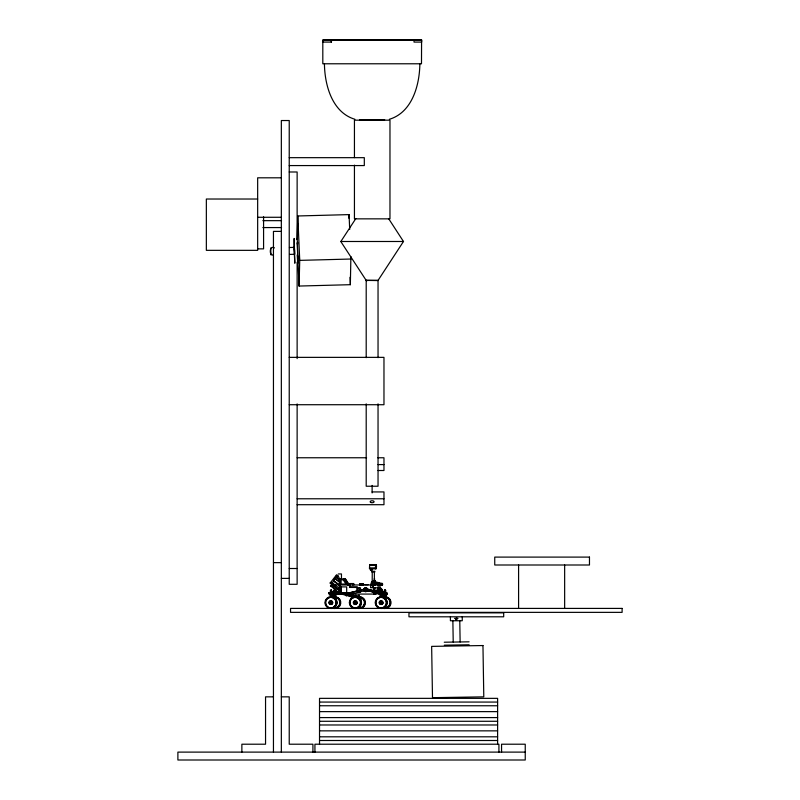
<?xml version="1.0" encoding="UTF-8"?>
<svg xmlns="http://www.w3.org/2000/svg" width="800" height="800" viewBox="0 0 800 800"><rect width="100%" height="100%" fill="white"/><g stroke="black" fill="none" stroke-linecap="round" stroke-linejoin="round"><path stroke-width="1.2" d="M350.23 584.96L350.23 583.55M352.61 584.96L352.61 583.55M353.81 584.96L353.81 583.55L349.52 583.54L349.53 587.44L357.01 587.44L357.01 591.46M360.7 584.08L360.7 584.97L359.86 584.97L359.77 584.08L363.47 584.09L363.47 584.97L359.77 584.97L360.33 584.97L359.77 584.08M361.07 584.97L361.07 584.08M363.1 584.97L363.1 584.09M363.47 584.97L363.38 584.09M375.28 581.82L375.32 581.9M375.91 566.26L375.91 566.99M376.12 566.99L376.11 565.92M376.25 566.63L376.31 565.4M376.46 566.99L376.46 566.26M376.88 581.98L376.88 581.82M297.49 244.4L297.49 242.07M380.85 593.98L378.93 593.93L379.06 588.99L379.63 590.91M379.57 584.48L379.48 585.7L379.54 583.48M381.99 584.63C381.82 588.05 381.86 580.13 382.03 584.48M297.19 239.2L297.78 215.97L349.06 214.61L349.7 229.42M350.89 256.55L350.35 284.69L299.07 286.05L299.73 260.38L297.78 215.97M348.96 218.28L349.06 214.61M339.33 588.4L339.41 585.41L333.69 580.9L339.47 585.41L339.39 588.4L331.88 582.46M339.56 582.22L339.42 585.14L339.56 582.22L335.33 578.88M339.63 579.61L336.56 577.23L339.63 579.61L339.51 581.95L335.47 578.71M328.85 592.89L328.83 593.52L333.36 593.6L333.42 591.59L328.85 592.89L333.42 591.59M330.06 593.45L330.08 592.83M375.93 566.33L375.96 565.4M376.27 566.33L376.36 565.21L376.44 566.05M372.19 582.59L372.25 571.97M378.79 590C375.57 590.72 380.64 592.58 378.81 589.34M380.65 590.03L380.87 588L381.03 588.95M380.64 590.64L380.9 589.24M381.87 584.08L381.95 583.61M419.86 63.78C419.61 85.08 412.21 112.45 389.36 119.29M375.94 566.05L376.02 565.21L376.1 566.05M376.1 567.21L376.02 568.04L375.94 567.21M376.41 567.85L376.44 567.21M379.15 592.51L379.58 589.63M336.99 593.6L337.11 592.06L337.82 592.03L335.48 591.95L335.68 593.44L336.99 593.6L335.03 593.5M334.22 593.57L332.29 593.44L334.22 593.57L334.36 592.03L332.07 591.95L332.6 591.92M376.32 567.63L376.42 567.45M379.15 593.07L378.88 593.37M376.3 567.45L376.23 568.84L369.47 568.84L369.64 564.59L376.08 564.59L376.08 565.81M375.62 564.59L375.45 568.84M346.08 593.81L346.08 594.67M346.17 594.84C347.55 596.01 348.29 593.11 346.55 593.42M372.3 583.67C374.48 585.72 374.44 580.65 372.3 582.7M378.52 593.62L380.32 593.83L378.52 593.62L378.72 592.09L365.41 588.71M379.34 593.64L367.09 590.45M382.61 593.53L382.81 592.11L383.6 592.25L383.67 593.83L383.02 593.81M274.47 247.91C269.16 244.51 269.01 256.84 273.41 254.84M270.92 254.91L270.74 248M289.6 254.42L294.58 254.28L294.6 250.83L294.4 247.38L289.42 247.51M297.04 238.77L297.5 242.3M357.62 598.37L358.02 596.41L356.98 596.14L361.05 598.42L360.92 599.03L358.72 598.59M381.98 592.63L381.95 589.16L381.94 592.67L381.99 590.18L380.39 589.63M352.67 597.41L345.91 594.8L346.31 593.59M352.57 597.53L353.06 596.06L355.25 596.41M356.52 596.18L355.57 597.53L353.76 596.14M355.66 597.41L356.43 596.29L350.2 594.06M345.95 594.02L346.82 593.39M372.28 569.92L371.16 570.56M380.18 584.37L381.52 584.04L381.2 585.28M375.06 594.07L378.03 587.82M379.62 588.86L377.15 594.07L348.92 594.07M374.28 582.58L374.35 581.96M377.95 280.56L366.2 280.41L366.72 280.56M340.86 241.49L355.85 218.54M378.26 280.09L403.47 241.49L388.56 218.54M345.93 593.64L345.8 594.67L346.6 595.06M370.85 569.09L371.23 570.53M340.72 591.38L330.14 583.02L336.31 575.16L337.6 575.16M334.14 579.59L337.14 575.75L338.29 575.75M332.27 582.78L336.62 577.23M331.79 584.21L339.36 590.19L340.36 590.19L339.05 591.85L338.06 591.85L330.49 585.88L331.79 584.21L332.79 584.21M338.06 591.85L339.36 590.19M374.16 582.7L374.15 581.71M349.23 594.98L349.62 594.02M347.37 594.84L346.77 595.09M378.92 584.98L378.75 582.52L375.56 582.92L379.83 582.92L378.55 582.52M380.27 583.41L378.23 584.98L347.55 584.96L343.71 578.91M378.32 584.98L380.36 583.41M371.38 570.53C373.69 567.93 368.02 569.53 371.45 570.56M333.39 592.48L337.11 591.59L335.05 592.41M378.32 583.41L373.44 584.98L373.38 587.82L380.12 587.82M350.51 594.73L353.12 594.13M347.79 594.97A1.46 1.45 -90 0 1 345.7 595.44L345.33 593.83L363.9 589.31M345.43 593.83L363.99 589.31M364.35 590.81L345.69 595.33A1.46 1.45 -90 0 1 345.42 593.3A1.46 1.45 -90 0 1 347.56 593.2M378.93 593.93L383.7 593.78L383.67 593.15L380.78 591.98L378.93 592.34M335.12 585.02L339.81 584.68M382.58 593.93L387.24 593.78L387.21 593.15L382.49 591.93M333.84 592.06L334.36 592.03M332.13 593.66L333.36 593.6M335.48 591.95L336.19 591.92M337.74 592.16L337.17 592.19L340.73 592.63M335.68 593.44L337.7 593.57L332.35 593.52M337.07 593.46L337.64 593.44M299.73 260.38L351 259.02M454.56 618.37L458.01 618.31M444.26 642.22L469.08 641.82M444.31 645.18L469.13 644.78M414.09 40L414.01 42.08L421.65 42.08L421.65 40L322.99 40L322.99 42.08L331.47 42.08L331.47 40.1M421.49 40.1L322.81 40.1L322.81 63.78L421.49 63.78L421.58 40M359.6 119.77L384.7 119.77M289.23 157.67L364.31 157.67L364.31 165.57L289.23 165.57M289.23 171.99L297.13 171.99L297.13 239.36M281.34 177.81L257.66 177.81L257.66 250.34L206.35 250.34L206.35 199.02L257.66 199.02M257.66 217.28L281.34 217.28M262.85 220.66L281.55 220.66M262.85 227.57L281.55 227.57M281.34 231.39L273.45 231.39L273.45 752.11M403.56 241.49L340.78 241.49L366.67 281.14M257.66 248.86L263.58 248.86L263.58 216.79M289.23 357.36L383.97 357.36L383.97 404.72L289.23 404.72M297.13 457.76L366.6 457.76M377.76 457.76L383.97 457.76L383.97 470.51L378.04 470.51M378.04 464.59L383.97 464.59M372.12 491.93L383.97 491.93L383.97 504.7L297.13 504.7M297.13 498.78L383.97 498.78M273.45 562.64L281.34 562.64M369.54 565.43L376.17 565.43M369.47 567.9L376.23 567.9M289.23 568.51L297.13 568.51M371.76 571.29L374.86 571.29M371.76 571.97L374.86 571.97M338.31 573.95L341.46 573.95L341.46 579.14L338.31 579.14M281.34 578.39L289.23 578.39M373.98 579.09L374.79 579.09M333.82 580.73L339.48 585.14M373.93 580.61L375.15 580.61M375.41 581.39L375.19 582.92M374.6 581.95L375.77 581.95M330.14 583.02L331.43 583.02M371.51 583.18A3.61 3.6 -90 0 1 371.03 584.98L370.85 584.98A3.61 3.6 -90 0 0 371.33 583.18L371.51 583.18A1.84 1.83 -90 0 1 372.43 581.59M371.33 583.18A1.84 1.83 -90 0 1 373.16 581.34L373.64 581.41A1.84 1.83 -90 0 1 374.99 583.18L375.17 583.18A3.61 3.6 -90 0 0 375.39 584.41M378.23 583.41L381.98 583.41M374.5 583.56L378.27 583.56M359.77 583.73L363.37 583.74M374.5 584.34L378.14 584.34M364.64 584.67L368.16 584.67M340.21 584.96L349.26 584.96L345.43 578.91L340.21 578.91L340.21 592.93M349.95 584.96L349.95 586.9L357.42 586.9L357.42 590.88M372.36 584.98L375.47 584.98A3.61 3.6 -90 0 1 374.99 583.18M379.85 584.98L378.17 584.98L378.17 587.82M370.65 587.66L373.13 587.66L373.13 585.5L370.65 585.5L370.71 587.66M330.49 585.88L331.48 585.88L336.21 589.61M341.24 586.9L346.68 586.9L346.68 592.65L341.24 592.65L341.24 586.9L341.31 592.65M358.81 587.82L360.51 587.82L360.45 592.31L358.81 592.31M331.6 590.18L330.4 590.18L330.4 592.65M334.02 590.18L335.22 590.18L335.08 594.89M329.31 593.89L332.69 593.89L332.69 594.89L329.31 594.89L329.43 593.89M340.21 594.07L346.43 594.07M383.08 594.89L379.7 594.89L379.7 593.89L383.08 593.89L382.95 594.89M355.08 595.37L356.28 595.37M358.18 595.37L359.38 595.37L359.38 597.85M359.47 599.08L360.47 599.08L360.47 600.09L360.35 599.08M331.96 602.17L330.32 602.17L330.32 603.23L331.46 603.23L331.46 602.17M356.23 602.17L354.59 602.17L354.59 603.23C356.8 604.21 355.93 600.83 354.52 602.05C353.3 603.44 356.66 604.34 355.73 602.17M382.35 602.17L380.71 602.17L380.71 603.23L381.85 603.23L381.85 602.17M273.45 696.85L265.55 696.85L265.55 744.21L241.87 744.21L241.87 752.11M281.34 696.85L289.23 696.85L289.23 744.21L312.92 744.21L312.92 752.11M319.52 702.07L497.61 702.07M319.52 705.76L497.61 705.76M319.52 711.63L497.61 711.63M319.52 717.59L497.61 717.59M319.52 721.28L497.61 721.28M319.52 724.98L497.61 724.98M319.52 730.85L497.61 730.85M319.52 736.81L497.61 736.81M319.52 740.5L497.61 740.5M525.24 752.11L177.89 752.11L177.89 760L525.24 760L525.24 744.21L501.56 744.21L501.56 752.11M363.38 584.97L362.91 584.08L363.47 584.09L359.87 584.08L359.86 584.97M378.85 591.93L383.67 593.15M379.35 593.53L365.16 590.15M382.81 592.11L382.15 592.18L383.6 592.25M387.21 593.15L385.69 593.1L385.72 593.73L387.24 593.78M347.13 593.63L333.88 592.19L345.54 593.52M341.82 594.05L348.93 594.93M379.64 591.72L378.83 590.9M331.52 601.83L330.55 602.23L330.86 603.4M382.59 593.64L383.67 593.83M345.91 594.8L346.41 594.89M357.74 596.76L356.08 596.06M359.88 598.77L360.92 599.03M366.24 588.73L379.53 592.2L379.5 593.81M354.94 119.29C332.08 112.45 324.69 85.08 324.43 63.78M349.78 595.27L352.9 596.39M347.95 594.12L353.59 596.29L347.44 594.03M381.96 601.91L380.25 602.23L381 603.52L381.74 602.23L380.79 602.23L381.1 603.4M358.02 596.41L361.05 598.42M336.31 575.16L339.16 577.41M356.41 602.23L355.24 601.91L354.84 602.88M345.22 578.91L349.05 584.96M343.93 578.91L347.76 584.96M372.32 583.67L372.19 582.46M381.91 585.1L381.82 584.23M294.58 254.28L294.35 248.39M370.1 564.59L370.19 565.43M379.17 588.95L379.22 590.29M380.87 590.11L380.74 588.99L380.61 592.34M297.48 241.98L297.78 263.16L297.21 254.97M350.02 277.29L350.35 284.69M297.18 242.88L299.07 286.05M384.01 591.98L384.09 593.98M297.52 242.61L297.48 244.09M381.75 593.1L381.77 593.73M376.45 565.92L376.45 566.63M378.8 592.26L378.78 590.78M298.02 224.74C298.03 229.13 297.93 220.46 297.93 224.74M294.07 248.7L294.82 263.24L294.16 238.43L294.05 247.63M459.78 620.78L460.13 641.97M452.87 620.89L453.22 642.08M376.12 566.26L376.25 566.99M382.55 584.42C382.42 581.98 382.57 586.74 382.43 584.28M564.65 565L564.65 608.41M518.59 565L518.59 608.41M498.92 752.11L498.92 744.21L314.93 744.21L314.93 752.11M497.61 744.21L497.61 698.35L319.52 698.35L319.52 744.21M462.25 616.8L462.25 620.75L450.41 620.75L450.41 616.8M386.58 593.89L386.58 594.89M385.95 593.89L385.95 594.89M385.7 594.89L385.61 590.18L384.41 590.18L384.41 592.65M385.55 590.18L385.47 594.89M385.34 590.18L385.43 592.65M385.15 593.89L385.22 599.74M384.68 590.18L384.68 592.65L384.47 590.18M384.33 593.89L384.33 594.89M384.01 593.89L384.01 598.56M382.35 594.89L382.42 597.39M382.08 593.89L382.08 594.89M381.93 590.18L381.81 592.65L381.72 590.18M381.28 595.06L381.28 597.39L381.21 594.89M381.28 600.89L381.28 603.23M380.97 590.18L381.06 592.65M380.79 590.18L380.85 592.65M380.45 593.89L380.45 594.89M380 584.98L380 587.82M379.83 593.89L379.83 594.89M378.04 357.68L378.04 280.31L366.2 280.31L366.2 357.68M378.04 403.86L378.04 486.23L366.2 486.23L366.2 403.86M374.72 587.82L374.72 594.07M374.58 587.82L374.58 594.07M374.37 571.97L374.37 582.62M373.07 585.5L373.07 587.66M372.12 485.42L372.12 492.93M371.55 582.92L371.55 584.98M359.11 595.37L359.2 597.85M358.87 587.82L358.81 590.88M358.81 591.46L358.87 592.31M354.44 157.65L354.44 120.18L389.97 120.18L389.97 218.85L354.44 218.85L354.44 165.14M336.18 593.89L336.18 594.89M335.56 593.89L335.56 594.89M335.31 593.89L335.31 594.89M334.95 590.18L335.04 592.65M334.83 594.89L334.83 598.53M334.75 593.89L334.75 598.56M334.08 590.18L334.02 592.65M333.94 593.89L333.94 594.89M333.68 593.89L333.61 598.56M332.56 593.89L332.56 594.89M331.96 594.89L332.03 597.39M331.69 593.89L331.69 594.89M331.54 590.18L331.6 592.65M331.36 40L331.29 42.08M331.42 590.18L331.33 592.65M330.82 594.89L330.89 597.39M330.89 600.89L330.89 603.23M330.67 592.65L330.67 590.18L330.46 592.65M330.06 593.89L330.06 594.89M297.13 262.24L297.13 358.61M297.13 403.92L297.13 584.3L289.23 584.3L289.23 120.53L281.34 120.53L281.34 752.11M330.41 596.89A5.84 5.82 -90 0 1 337.05 601.78A5.84 5.82 -90 0 1 332.17 608.43M329.18 608.1A5.84 5.82 -90 0 1 327.85 607.36M326.75 606.31A5.84 5.82 -90 0 1 325.54 603.54M327.65 598.1A5.84 5.82 -90 0 1 328.95 597.31M332.68 597.47A5.37 5.35 -90 0 1 335.08 598.86M336.47 601.27A5.37 5.35 -90 0 1 336.47 604.05M335.93 605.34A5.37 5.35 -90 0 1 333.97 607.31M332.68 607.85A5.37 5.35 -90 0 1 331.29 608.03M330.01 601.37A1.82 1.81 -90 0 1 330.39 601.09M354.78 596.89A5.84 5.82 -90 0 1 361.42 601.78A5.84 5.82 -90 0 1 356.54 608.43M355.03 608.46A5.84 5.82 -90 0 1 353.55 608.1M352.22 607.36A5.84 5.82 -90 0 1 351.12 606.31M349.91 603.54A5.84 5.82 -90 0 1 349.88 602.02M350.24 600.54A5.84 5.82 -90 0 1 353.32 597.31M357.05 597.47A5.37 5.35 -90 0 1 358.34 598.01M360.3 599.97A5.37 5.35 -90 0 1 360.84 601.27M360.84 604.05A5.37 5.35 -90 0 1 360.3 605.34M358.34 607.31A5.37 5.35 -90 0 1 357.05 607.85M354.28 607.85A5.37 5.35 -90 0 1 352.99 607.31M360.67 602.66A5.37 5.35 -90 0 1 353.05 607.53A5.37 5.35 -90 0 1 351.88 598.54A5.37 5.35 -90 0 1 360.49 601.27M376.11 600.54A5.84 5.82 -90 0 1 386.07 599.01A5.84 5.82 -90 0 1 382.41 608.43M382.92 597.47A5.37 5.35 -90 0 1 385.32 598.86M380.25 601.37A1.82 1.81 -90 0 1 380.63 601.09M363.92 590.21A1.9 1.9 -90 0 1 366.08 587.84A1.9 1.9 -90 0 1 367.31 590.81A1.9 1.9 -90 0 1 364.11 590.67M367.37 590.21A1.9 1.9 -90 0 1 364.46 591.27A1.9 1.9 -90 0 1 364.46 588.16A1.9 1.9 -90 0 1 367.37 589.22M366.04 590.78A1.11 1.1 0 0 1 365.47 590.78M373.81 581.41A1.84 1.83 -90 0 1 375.17 583.18M335.64 596.86A5.84 5.82 -90 0 1 335.88 608.43M334.36 608.46A5.84 5.82 -90 0 1 332.88 608.1M336.38 597.47A5.37 5.35 -90 0 1 337.68 598.01M339.64 599.97A5.37 5.35 -90 0 1 340.17 601.27M335.1 596.86A5.84 5.82 -90 0 1 340.12 604.05A5.84 5.82 -90 0 1 332.35 608.1M334.46 597.29A5.37 5.35 -90 0 1 339.77 603.36A5.37 5.35 -90 0 1 333.08 607.85M334.81 597.29A5.37 5.35 -90 0 1 340.12 603.36A5.37 5.35 -90 0 1 333.43 607.85M336.38 601.75A1.82 1.81 -90 0 1 336.38 603.57M358.73 596.89A5.84 5.82 -90 0 1 365.36 601.78A5.84 5.82 -90 0 1 360.49 608.43M358.97 608.46A5.84 5.82 -90 0 1 357.5 608.1M361 597.47A5.37 5.35 -90 0 1 362.29 598.01M364.25 605.34A5.37 5.35 -90 0 1 363.4 606.46M358.2 596.89A5.84 5.82 -90 0 1 364.86 603.3A5.84 5.82 -90 0 1 356.96 608.1M359.08 597.29A5.37 5.35 -90 0 1 364.39 603.36A5.37 5.35 -90 0 1 357.69 607.85M360.81 597.47A5.37 5.35 -90 0 1 364.6 604.05A5.37 5.35 -90 0 1 358.04 607.85M360.65 603.57A1.82 1.81 -90 0 1 360.36 603.94M361.17 602.19A1.82 1.81 -90 0 1 361.17 603.13M360.99 603.57A1.82 1.81 -90 0 1 360.33 604.23M385.88 596.86A5.84 5.82 -90 0 1 386.12 608.43M384.6 608.46A5.84 5.82 -90 0 1 383.12 608.1M386.62 597.47A5.37 5.35 -90 0 1 387.91 598.01M389.87 599.97A5.37 5.35 -90 0 1 390.41 601.27M385.34 596.86A5.84 5.82 -90 0 1 390.36 604.05A5.37 5.35 -90 0 1 389.02 606.46M390.36 604.05A5.84 5.82 -90 0 1 382.59 608.1M386.09 597.47A5.37 5.35 -90 0 1 389.88 604.05A5.37 5.35 -90 0 1 383.32 607.85M383.32 597.47A5.37 5.35 -90 0 1 384.7 597.29M385.05 597.29A5.37 5.35 -90 0 1 390.22 601.27M390.4 602.66A5.37 5.35 -90 0 1 383.66 607.85M386.8 602.19A1.82 1.81 -90 0 1 386.8 603.13M350.19 593.86A1.46 1.41 -90 0 1 347.6 594.97M349.75 595.65A1.46 1.41 -90 0 1 349.01 595.65M348.38 595.27A1.46 1.41 -90 0 1 348.16 594.97M360.14 584.08L360.14 584.97L360.14 584.08M298.86 274.67L298.96 277.43L298.86 274.67M299.34 255.91L299.44 258.67L299.34 255.91M381.33 590.64C381.36 594.63 381.64 588.31 381.33 590.64M329.93 602.44C330.98 605.72 332.48 600.12 329.93 602.44M379.54 592.11L378.72 592.09L380.26 592.25L379.54 592.11M455.52 618.77C456.73 622.54 458.45 616.11 455.52 618.77M334.18 593.44L347.02 594.91L334.18 593.44M482.96 645.54L431.65 646.38L432.49 697.68L483.79 696.85L482.96 645.54M589.47 557.1L494.74 557.1L494.74 565L589.47 565L589.47 557.1M343.27 579.81L341.11 579.81L341.11 584.06L345.96 584.06L343.22 579.81M374.91 580.8L374.76 581.39L374.91 580.8M336.31 593.89L332.93 593.89L332.93 594.89L336.31 594.89L336.31 593.89M386.7 593.89L383.32 593.89L383.32 594.89L386.7 594.89L386.7 593.89M622.11 608.41L290.55 608.41L290.55 612.36L622.11 612.36L622.11 608.41M503.69 612.86L408.96 612.86L408.96 616.8L503.69 616.8L503.69 612.86M373.8 594.07L373.8 587.82L373.74 594.07M334.29 592.65L334.29 590.18L334.2 592.65M370.73 502.44A1.97 0.99 0 0 0 374.03 502A1.97 0.99 0 0 0 371.61 500.79A1.97 0.99 0 0 0 370.73 502.44M335.45 606.12A5.84 5.82 -90 0 0 331.4 596.86A5.84 5.82 -90 0 0 325.43 605.01A5.84 5.82 -90 0 0 335.45 606.12M335.4 605.34A5.37 5.35 -90 0 0 330.76 597.29A5.37 5.35 -90 0 0 326.12 605.34A5.37 5.35 -90 0 0 335.4 605.34M332.33 603.57A1.82 1.81 -90 0 0 330.76 600.84A1.82 1.81 -90 0 0 329.19 603.57A1.82 1.81 -90 0 0 332.33 603.57M334.73 606.46A5.37 5.35 -90 0 0 332.33 597.47A5.37 5.35 -90 0 0 325.77 604.05A5.37 5.35 -90 0 0 334.73 606.46M332.52 603.57A1.82 1.81 -90 0 0 330.95 600.84A1.82 1.81 -90 0 0 329.38 603.57A1.82 1.81 -90 0 0 332.52 603.57M359.82 606.12A5.84 5.82 -90 0 0 355.77 596.86A5.84 5.82 -90 0 0 349.8 605.01A5.84 5.82 -90 0 0 359.82 606.12M359.77 605.34A5.37 5.35 -90 0 0 355.13 597.29A5.37 5.35 -90 0 0 350.49 605.34A5.37 5.35 -90 0 0 359.77 605.34M356.7 603.57A1.82 1.81 -90 0 0 355.13 600.84A1.82 1.81 -90 0 0 353.56 603.57A1.82 1.81 -90 0 0 356.7 603.57M356.89 603.57A1.82 1.81 -90 0 0 355.32 600.84A1.82 1.81 -90 0 0 353.75 603.57A1.82 1.81 -90 0 0 356.89 603.57M385.69 606.12A5.84 5.82 -90 0 0 381.64 596.86A5.84 5.82 -90 0 0 375.67 605.01A5.84 5.82 -90 0 0 385.69 606.12M385.63 605.34A5.37 5.35 -90 0 0 381 597.29A5.37 5.35 -90 0 0 376.36 605.34A5.37 5.35 -90 0 0 385.63 605.34M382.57 603.57A1.82 1.81 -90 0 0 381 600.84A1.82 1.81 -90 0 0 379.43 603.57A1.82 1.81 -90 0 0 382.57 603.57M384.97 606.46A5.37 5.35 -90 0 0 382.57 597.47A5.37 5.35 -90 0 0 376.01 604.05A5.37 5.35 -90 0 0 384.97 606.46M382.75 603.57A1.82 1.81 -90 0 0 381.18 600.84A1.82 1.81 -90 0 0 379.62 603.57A1.82 1.81 -90 0 0 382.75 603.57M364.72 590.5A1.11 1.1 0 0 0 366.57 590A1.11 1.1 0 0 0 365.22 588.65A1.11 1.1 0 0 0 364.72 590.5M348.03 594.97A1.46 1.45 -90 0 0 346.77 592.78A1.46 1.45 -90 0 0 345.51 594.97A1.46 1.45 -90 0 0 348.03 594.97"/></g></svg>
